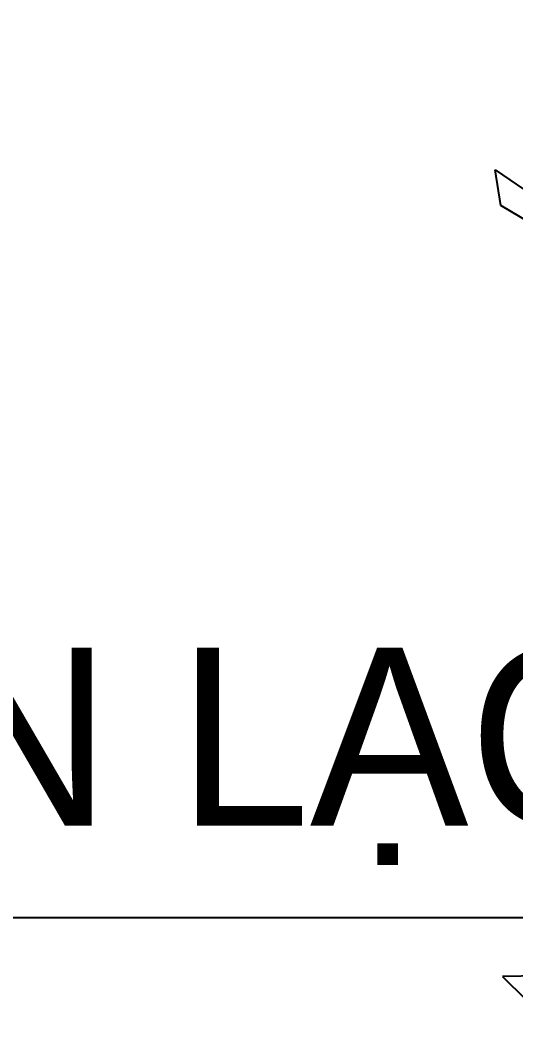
# Model space of a CAD drawing. Header units: millimetres. Extents: x 563079 to 571925, y 2063830 to 2067381.
# Drawn here: x 570785.4 to 570789.57, y 2066929.2 to 2066937.81 of the extents above; entities that cross this region are included whole.
import ezdxf

# ---------------------------------------------------------------- set-up
doc = ezdxf.new("R2010")
doc.units = ezdxf.units.MM
doc.header["$MEASUREMENT"] = 0
doc.layers.add('MC', color=7, linetype='Continuous')
doc.layers.add('SO', color=48, linetype='Continuous')
doc.styles.add('KTEN', font='')
doc.styles.add('TIEUDE', font='', dxfattribs={"width": 0.8})
doc.styles.get('KTEN').set_extended_font_data('.VnAvantH')
doc.styles.get('TIEUDE').set_extended_font_data('.VnAvantH')
doc.dimstyles.new('DIM3', dxfattribs={"dimscale": 1.2, "dimtxt": 1.2, "dimasz": 0.4, "dimexe": 0, "dimexo": 0, "dimgap": 0.3, "dimtad": 1, "dimzin": 0, "dimdsep": 46, "dimtxsty": 'TIEUDE', "dimblk1": 'BOXFILLED', "dimblk2": 'BOXFILLED', "dimsah": 1, "dimcen": 0.09, "dimdle": 0.8, "dimclrd": 9, "dimclre": 9, "dimclrt": 7, "dimadec": 1, "dimazin": 0, "dimtfac": 1, "dimtmove": 2, "dimatfit": 3, "dimldrblk": 'BOXFILLED', "dimfxl": 1, "dimtolj": 1, "dimtzin": 0, "dimarcsym": 0})

# ---------------------------------------------------------------- blocks, each defined once
blk = doc.blocks.new('fasfsfsdf')
at = {"color": 99, "linetype": 'ByBlock'}
for p, q in [((596085.9578, 2065626.0234), (596086.3193, 2065625.7772)), ((596086.0054, 2065625.7237), (596085.9578, 2065626.0234)), ((596086.3954, 2065625.4917), (596086.0054, 2065625.7237)), ((596086.424, 2065619.2409), (596086.0196, 2065619.2338)), ((596086.0196, 2065619.2338), (596086.2147, 2065619.0411))]:
    blk.add_line(p, q, dxfattribs=at)
blk = doc.blocks.new('_BoxFilled')
at = {"color": 0, "linetype": 'ByBlock', "lineweight": -2}
blk.add_line((-0.5, 0), (-1, 0), dxfattribs=at)
at = {"color": 0, "linetype": 'ByBlock'}
blk.add_solid([(-0.5, 0.5), (0.5, 0.5), (-0.5, -0.5), (0.5, -0.5)], dxfattribs=at)

msp = doc.modelspace()

# ---------------------------------------------------------------- block references
at = {"layer": 'SO', "color": 4}
msp.add_blockref('fasfsfsdf', (-25296.56348, 1310.52598), dxfattribs=at)

# ---------------------------------------------------------------- texts
at = {"layer": 'MC', "style": 'KTEN'}
msp.add_text('Th«ng tin liªn l¹c', height=1.5, dxfattribs=at).set_placement((570770.11225, 2066931.02856))

# ---------------------------------------------------------------- leaders
at = {"layer": 'MC', "color": 9}
for points in [[(570762.52119, 2066917.40427), (570768.89756, 2066938.00207), (570787.15138, 2066938.00207)], [(570767.42613, 2066908.30066), (570769.98926, 2066930.25701), (570790.19582, 2066930.25701)]]:
    msp.add_leader(points, dimstyle='DIM3', override={"dimasz": 1.5, "dimgap": 0.3, "dimtad": 0}, dxfattribs=at)

doc.saveas('drawing.dxf')
